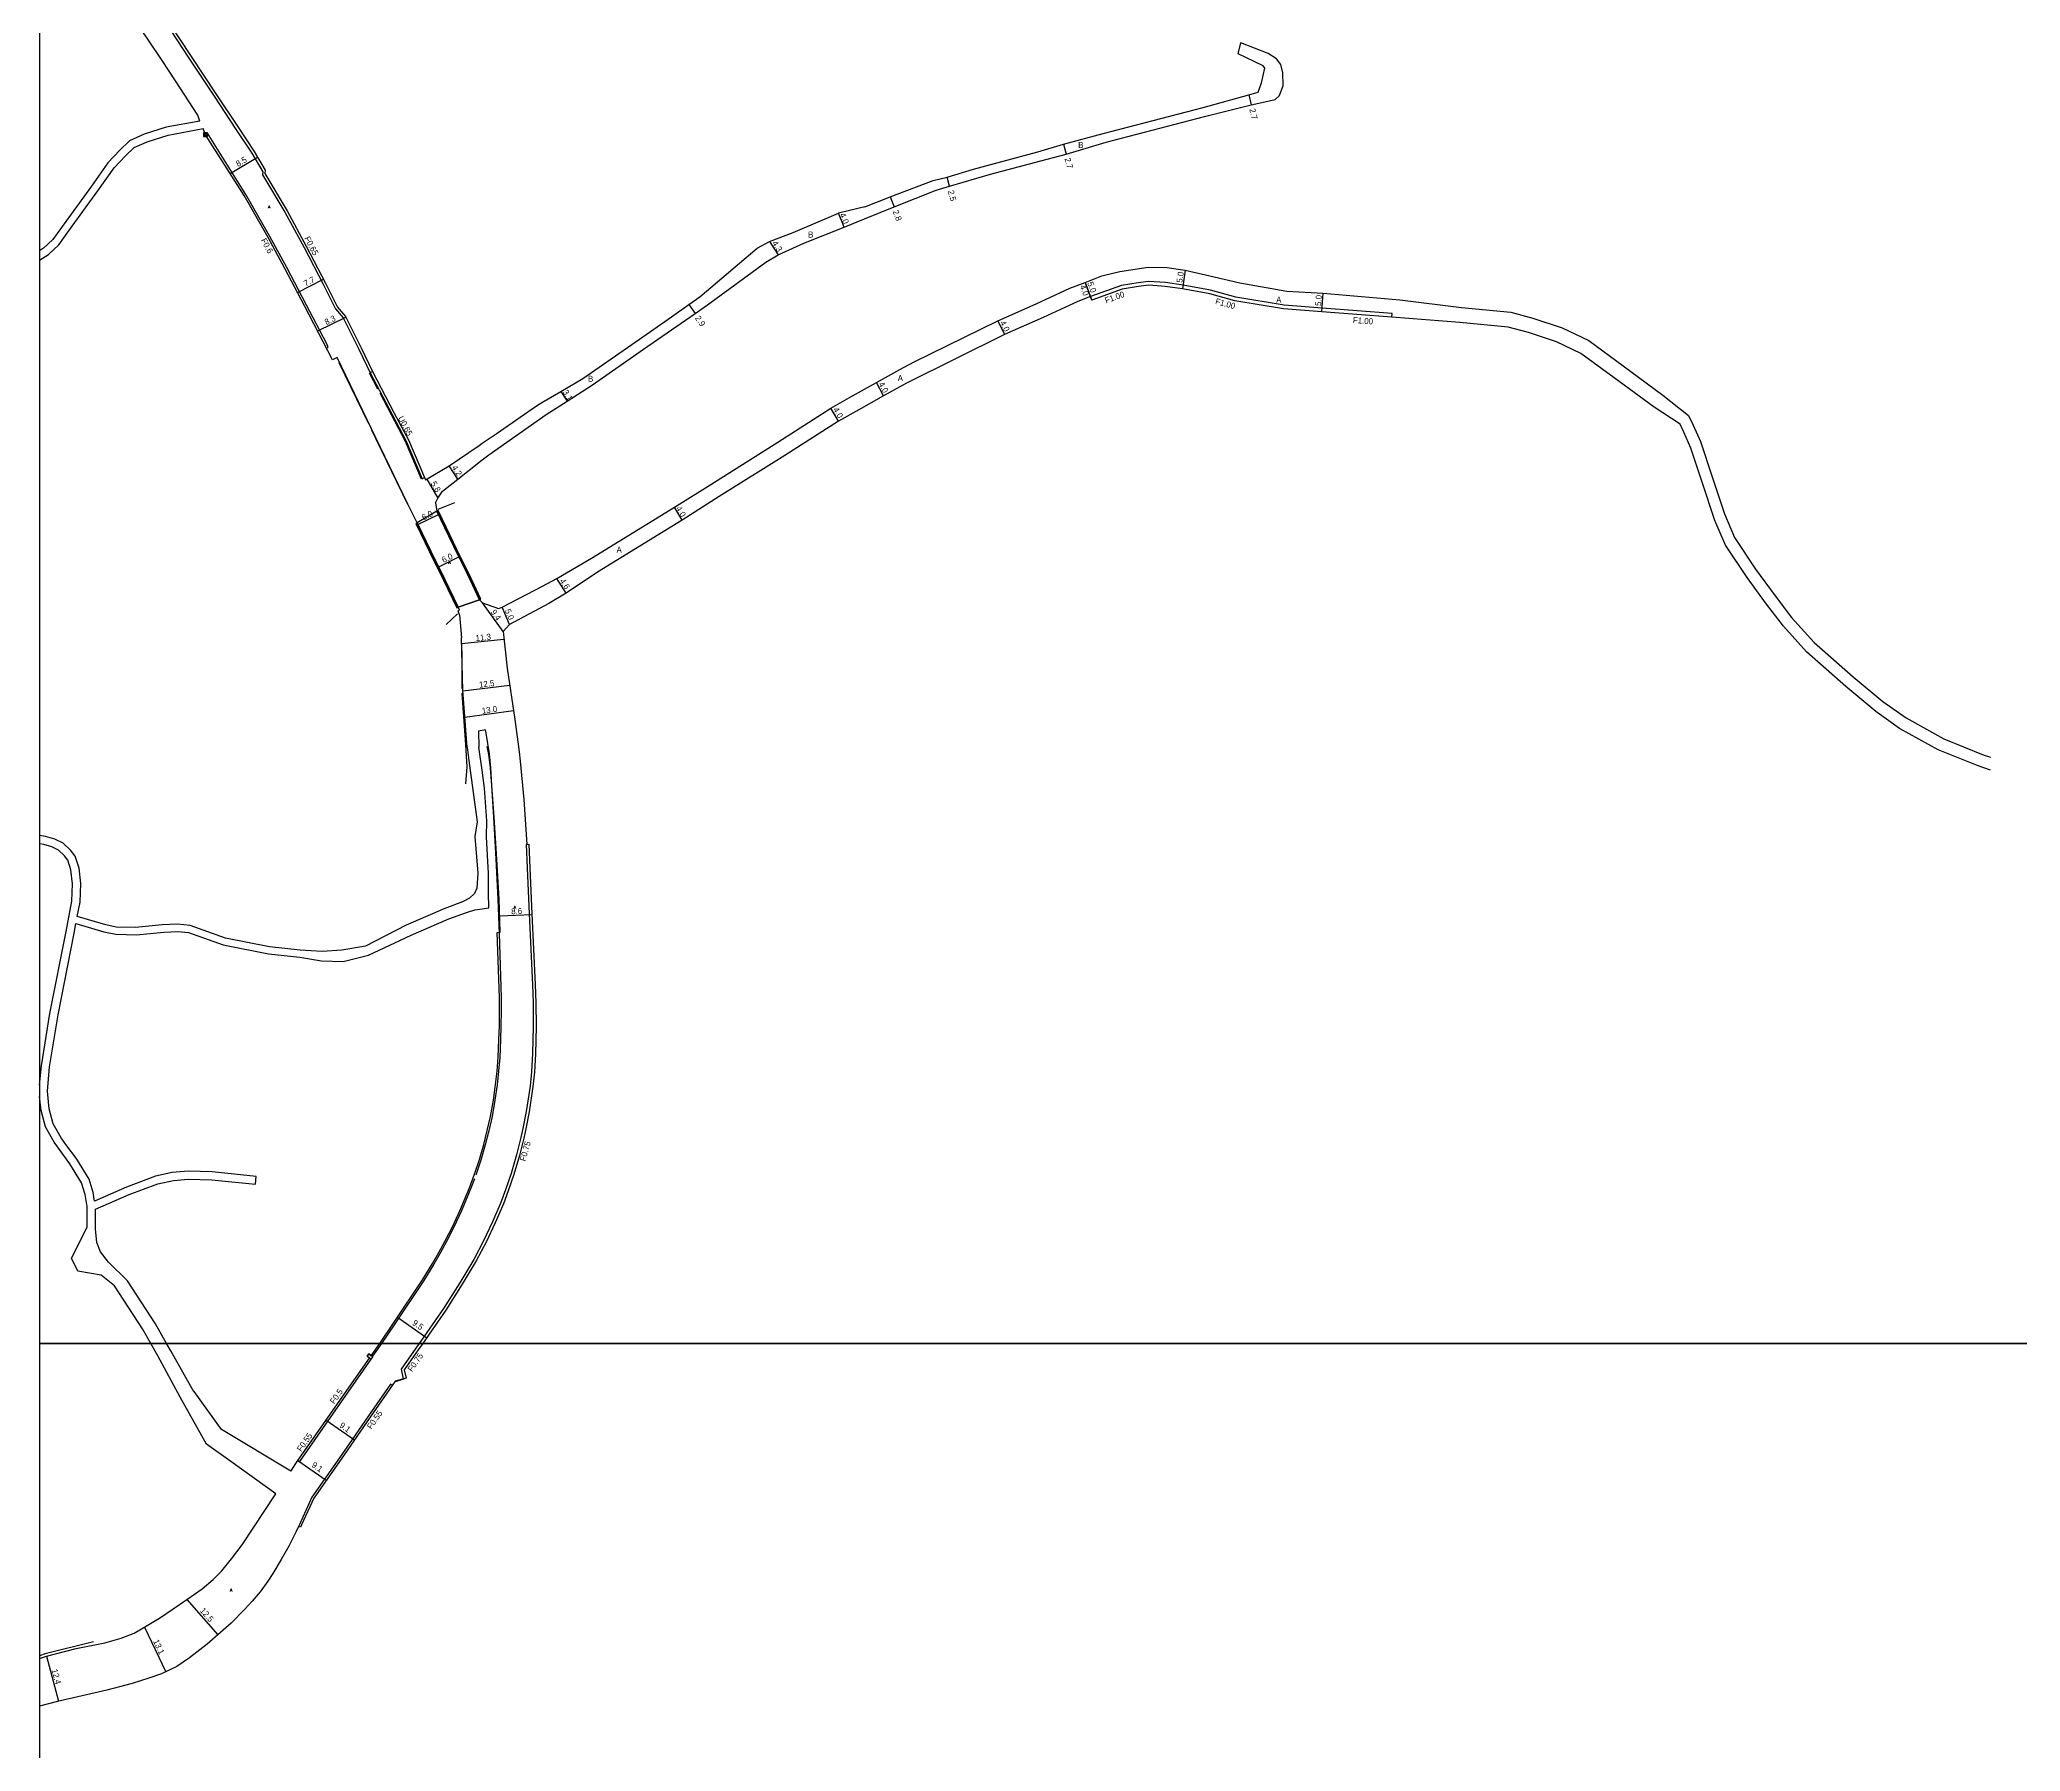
# Model space of a CAD drawing. Header units: metres. Extents: x -12000 to -9600, y -99000 to -96000.
# Drawn here: x -12000 to -11475, y -96708 to -96254 of the extents above; entities that cross this region are included whole.
import ezdxf

# ---------------------------------------------------------------- set-up
doc = ezdxf.new("R2010")
doc.units = ezdxf.units.M
doc.header["$LTSCALE"] = 2.5
for name, color, linetype in [('その他', 7, 'Continuous'), ('側溝・桝', 7, 'Continuous'), ('図郭', 7, 'Continuous'), ('幅員', 7, 'Continuous'), ('歩道・分離帯・安全施設', 7, 'Continuous'), ('舗装', 7, 'Continuous'), ('道路', 7, 'Continuous')]:
    doc.layers.add(name, color=color, linetype=linetype)
doc.styles.get("Standard").update_dxf_attribs({"font": ''})
doc.styles.add('YOKO_DECO', font='txt.shx', dxfattribs={"bigfont": 'extfont.shx'})
doc.styles.get('Standard').set_extended_font_data('@MS PGothic')

# ---------------------------------------------------------------- blocks, each defined once
blk = doc.blocks.new('910910')
blk.add_lwpolyline([(1, -1), (1, 1), (-1, 1), (-1, -1)], close=True)
for points in [[(-0.8, 0.8), (0.8, -0.8)], [(-0.8, -0.8), (0.8, 0.8)]]:
    blk.add_lwpolyline(points)

msp = doc.modelspace()

# ---------------------------------------------------------------- linework, layer by layer
at = {"layer": '側溝・桝'}
for points in [[(-11987, -96222.64), (-11978.46, -96233.21), (-11972.26, -96241.35), (-11966.77, -96249.38), (-11960.43, -96259.04), (-11953.73, -96269.18), (-11948, -96277.83), (-11943.72, -96284.27), (-11940.79, -96289.19), (-11940.86, -96289.98), (-11934.94, -96299.88), (-11929.86, -96309.28), (-11924.76, -96319.05), (-11921.55, -96325.53), (-11919.46, -96327.92), (-11915.34, -96336.23), (-11912.34, -96342.51)], [(-11923.88, -96336), (-11923.45, -96335.78), (-11923.82, -96334.89), (-11929.2, -96324.55), (-11934.43, -96314.59), (-11938.91, -96306.37), (-11945.26, -96295.23), (-11955.5, -96278.99), (-11956.01, -96279.37)], [(-11641.33, -96327.78), (-11641.25, -96326.78), (-11659.8, -96325.37), (-11669.93, -96324.6), (-11682.73, -96322.44), (-11689.4, -96320.63), (-11696.67, -96319.28), (-11701.37, -96318.61), (-11705.85, -96318.31), (-11708.66, -96318.66), (-11713.08, -96319.39), (-11721.27, -96322.32)], [(-11911.75, -96342.22), (-11912.34, -96342.51), (-11906.52, -96353.55), (-11902.76, -96360.66), (-11898.53, -96370.63), (-11897.95, -96370.33)], [(-11870.75, -96467.63), (-11870.97, -96467.64), (-11870.7, -96473.87), (-11870.18, -96486.04), (-11869.29, -96504.85), (-11869.11, -96509.65), (-11869.07, -96515.94), (-11869.23, -96523.14), (-11869.52, -96527.96), (-11869.92, -96531.74), (-11870.92, -96538.46), (-11871.8, -96542.97), (-11872.33, -96545.4), (-11873.47, -96549.99), (-11874.95, -96554.97), (-11876.42, -96559.27), (-11877.7, -96562.66), (-11879.84, -96567.75), (-11882.24, -96572.84), (-11884.85, -96577.74), (-11888.53, -96583.91), (-11892.89, -96590.75), (-11897.26, -96597.13), (-11899.29, -96600)], [(-11899.29, -96600), (-11900.2, -96601.28), (-11904.12, -96606.87), (-11903.53, -96609.39)], [(-11931.47, -96631.06), (-11931.02, -96631.37), (-11912.04, -96604.17)], [(-11906.5, -96611.14), (-11906.95, -96610.84), (-11911.94, -96618.09), (-11920.5, -96630.38), (-11927.77, -96640.8), (-11931.02, -96647.88), (-11931.33, -96648.55)]]:
    msp.add_lwpolyline(points, dxfattribs=at)
msp.add_lwpolyline([(-11911.61, -96603.56), (-11912.7, -96602.8), (-11913.13, -96603.42), (-11912.04, -96604.17)], close=True, dxfattribs=at)
at = {"layer": '図郭'}
for points in [[(-12000, -96600), (-11200, -96600), (-11200, -96000), (-12000, -96000)], [(-12000, -97200), (-11200, -97200), (-11200, -96600), (-12000, -96600)]]:
    msp.add_lwpolyline(points, close=True, dxfattribs=at)
at = {"layer": '幅員'}
for points in [[(-11679.26, -96268.8), (-11678.63, -96271.43)], [(-11949.45, -96289.68), (-11942.19, -96285.35)], [(-11728.42, -96281.9), (-11727.68, -96284.5)], [(-11758.65, -96293), (-11759.29, -96290.59)], [(-11774.38, -96295.87), (-11773.38, -96298.48)], [(-11786.59, -96303.89), (-11788.11, -96300.19)], [(-11806.43, -96307.66), (-11804.12, -96311.28)], [(-11696.13, -96315.32), (-11696.83, -96320.27)], [(-11931.56, -96321.27), (-11924.72, -96317.7)], [(-11721.27, -96322.32), (-11722.69, -96318.58)], [(-11722.69, -96318.58), (-11720.91, -96323.25)], [(-11659.88, -96326.37), (-11659.53, -96321.38)], [(-11827.78, -96324.44), (-11826.13, -96326.82)], [(-11926.25, -96331.44), (-11918.81, -96327.76)], [(-11745.82, -96328.76), (-11744.06, -96332.35)], [(-11861.72, -96347.46), (-11860.09, -96350.09)], [(-11776.13, -96348.6), (-11778.06, -96345.1)], [(-11788.11, -96355.33), (-11790.15, -96351.9)], [(-11889.09, -96370.73), (-11891.37, -96367.2)], [(-11897.32, -96370.75), (-11894.37, -96375.75)], [(-11829.55, -96381.63), (-11831.61, -96378.21)], [(-11899.64, -96382.74), (-11894.23, -96380.12)], [(-11894.15, -96394.04), (-11888.77, -96391.39)], [(-11860.38, -96400.95), (-11862.84, -96397.06)], [(-11877.08, -96411.19), (-11882.56, -96403.55)], [(-11875.4, -96409.28), (-11877.29, -96404.66)], [(-11888.07, -96414.35), (-11876.85, -96413.23)], [(-11887.71, -96426.86), (-11875.32, -96425.37)], [(-11887.18, -96433.9), (-11874.32, -96432.08)], [(-11878.01, -96486.6), (-11869.43, -96486.23)], [(-11905.05, -96593.01), (-11897.3, -96598.49)], [(-11923.98, -96620.35), (-11916.49, -96625.56)], [(-11931.47, -96631.06), (-11923.97, -96636.29)], [(-11960.93, -96667.97), (-11952.73, -96677.28)], [(-11972.16, -96675.26), (-11966.54, -96687.12)], [(-11998.17, -96682.98), (-11995.02, -96694.92)]]:
    msp.add_lwpolyline(points, dxfattribs=at)
at = {"layer": '歩道・分離帯・安全施設'}
for points in [[(-11920.64, -96339.77), (-11912.79, -96356.02)], [(-11910.26, -96346.87), (-11912.51, -96342.59)], [(-11898.71, -96370.72), (-11902.94, -96360.74), (-11906.7, -96353.64), (-11909.69, -96347.95)], [(-11911.99, -96357.65), (-11910.95, -96359.84), (-11902.4, -96377.39), (-11902.35, -96377.48)], [(-11883.1, -96402.68), (-11891.66, -96385.04), (-11894.49, -96379.17)], [(-11889.92, -96377.03), (-11894.39, -96378.78)], [(-11899.89, -96382.74), (-11896.43, -96389.92), (-11892.74, -96397.43), (-11889.19, -96404.79)], [(-11889.17, -96406.46), (-11892.15, -96409.26)], [(-11888.12, -96414.35), (-11888.04, -96418.09)], [(-11888.04, -96418.09), (-11888, -96426.26)], [(-11887.97, -96427.56), (-11887.06, -96441.19), (-11886.7, -96447.02), (-11887, -96451.58)], [(-11881.34, -96441.66), (-11880.96, -96443.78), (-11880.53, -96447.36), (-11880.13, -96451.98), (-11879.58, -96460.42), (-11878.95, -96471.56), (-11878.49, -96482.15), (-11878.08, -96491.35), (-11877.59, -96508.21), (-11877.58, -96511.87), (-11877.63, -96515.77), (-11877.74, -96519.43), (-11877.93, -96524.14), (-11878.26, -96527.82), (-11878.63, -96531.38), (-11879.23, -96535.5), (-11879.99, -96539.85), (-11880.84, -96543.64), (-11881.8, -96547.33), (-11882.97, -96551.37), (-11884.28, -96555.37)], [(-11884.65, -96556.37), (-11885.61, -96558.84), (-11887, -96562.26), (-11888.22, -96565.03), (-11890.16, -96569.21), (-11892.1, -96573), (-11893.74, -96576.03), (-11895.44, -96578.97), (-11898.12, -96583.3), (-11905.75, -96594.82), (-11909.35, -96600)], [(-11909.35, -96600), (-11911.68, -96603.36)], [(-11905.64, -96610.08), (-11903.09, -96609.34)], [(-11985.69, -96679.19), (-11998.5, -96682.33), (-12000, -96682.85)]]:
    msp.add_lwpolyline(points, dxfattribs=at)
at = {"layer": '舗装'}
for points in [[(-11894.68, -96379.2), (-11899.83, -96382.33)], [(-11883.32, -96402.74), (-11888.98, -96404.69)]]:
    msp.add_lwpolyline(points, dxfattribs=at)
at = {"layer": '道路'}
for points in [[(-12000, -96207.49), (-11995.22, -96213.16), (-11987, -96222.64), (-11986.41, -96222.16), (-11977.86, -96232.74), (-11971.64, -96240.9), (-11966.14, -96248.95), (-11959.8, -96258.62), (-11953.09, -96268.76), (-11947.37, -96277.41), (-11943.08, -96283.86), (-11940.14, -96288.8), (-11940.3, -96289.65), (-11934.37, -96299.56), (-11929.28, -96308.97), (-11924.17, -96318.75), (-11921, -96325.16), (-11918.91, -96327.56), (-11914.75, -96335.95), (-11911.75, -96342.22), (-11905.94, -96353.24), (-11902.18, -96360.35), (-11897.95, -96370.33), (-11897.63, -96370.94)], [(-11957.46, -96275.74), (-11958.06, -96274.22), (-11963.93, -96265.08), (-11967.51, -96259.66), (-11971.08, -96254.33), (-11974.36, -96249.49), (-11978.46, -96243.65), (-11984.87, -96235.38), (-12000, -96216.82)], [(-11682.1, -96257.88), (-11681.35, -96254.99)], [(-11676.82, -96268.13), (-11675.91, -96265.64), (-11675, -96261.76), (-11675.5, -96261.1), (-11682.1, -96257.88)], [(-11675.82, -96270.81), (-11672.3, -96270.04), (-11671.15, -96269), (-11670.16, -96266.3), (-11670.21, -96262.98), (-11670.8, -96260.78), (-11671.93, -96259.28), (-11674.11, -96257.86), (-11681.35, -96254.99)], [(-11781.12, -96298.54), (-11774.38, -96295.87), (-11762.98, -96291.54), (-11759.29, -96290.59), (-11752.3, -96288.55), (-11746.77, -96287), (-11735.26, -96283.95), (-11728.42, -96281.9), (-11717.93, -96279.05), (-11691.4, -96272.14), (-11679.26, -96268.8), (-11676.82, -96268.13)], [(-11894.99, -96377.01), (-11894.37, -96375.75), (-11893.14, -96373.89), (-11889.09, -96370.73), (-11882.58, -96365.66), (-11880.83, -96364.3), (-11865.6, -96353.55), (-11860.09, -96350.09), (-11853.31, -96345.72), (-11839.85, -96336.29), (-11826.13, -96326.82), (-11822.81, -96324.48), (-11807.4, -96313.17), (-11804.12, -96311.28), (-11797.29, -96308.18), (-11786.59, -96303.89), (-11781.19, -96301.72), (-11773.38, -96298.48), (-11762.19, -96294.08), (-11758.65, -96293), (-11747.83, -96289.82), (-11734.47, -96286.28), (-11727.68, -96284.5), (-11717.14, -96281.39), (-11690.67, -96274.49), (-11678.63, -96271.43), (-11675.82, -96270.81)], [(-11957.46, -96275.74), (-11966.39, -96277.41), (-11972.25, -96279.26), (-11976.12, -96281), (-11978.73, -96283.45), (-11981.89, -96286.81), (-11986.24, -96293), (-11993.08, -96302.36), (-11996.53, -96307.16), (-11998.99, -96309.49), (-12000, -96310.16)], [(-12000, -96312.68), (-11997.68, -96311.15), (-11994.93, -96308.55), (-11991.37, -96303.6), (-11984.53, -96294.22), (-11980.25, -96288.14), (-11977.24, -96284.94), (-11974.94, -96282.77), (-11971.5, -96281.24), (-11965.87, -96279.46), (-11956.66, -96277.73)], [(-11921.12, -96338.46), (-11922.28, -96339.08), (-11929.7, -96324.81), (-11934.93, -96314.85), (-11939.4, -96306.64), (-11945.74, -96295.52), (-11956.01, -96279.37), (-11956.66, -96277.73)], [(-11897.63, -96370.94), (-11891.37, -96367.2), (-11883.45, -96361.8), (-11882.58, -96361.21), (-11878.93, -96358.69), (-11872.57, -96354.31), (-11868.23, -96351.32), (-11866.75, -96350.45), (-11861.72, -96347.46), (-11855.92, -96344), (-11842.91, -96335), (-11837.07, -96330.92), (-11832.38, -96327.65), (-11827.78, -96324.44), (-11824.9, -96322.42), (-11809.65, -96309.5), (-11806.43, -96307.66), (-11800.1, -96305.27), (-11788.11, -96300.19)], [(-11882.56, -96403.55), (-11878.26, -96405.04), (-11877.29, -96404.66), (-11866.6, -96399.11), (-11862.84, -96397.06), (-11853.61, -96391.67), (-11831.61, -96378.21), (-11821.93, -96372.16), (-11804.22, -96360.94), (-11790.15, -96351.9), (-11785.18, -96349.04), (-11778.06, -96345.1), (-11771.83, -96341.68), (-11768, -96339.59), (-11745.82, -96328.76), (-11735.64, -96324.27), (-11726.72, -96320.12), (-11722.69, -96318.58), (-11718.26, -96316.78), (-11713.48, -96315.65), (-11705.99, -96314.55), (-11700.99, -96314.61), (-11696.13, -96315.32), (-11688.44, -96317.03), (-11681.65, -96318.66), (-11669.22, -96320.85), (-11659.53, -96321.38), (-11639.23, -96323.21)], [(-11641.33, -96327.78), (-11659.88, -96326.37), (-11670.05, -96325.6), (-11682.94, -96323.41), (-11689.62, -96321.6), (-11696.83, -96320.27), (-11701.48, -96319.61), (-11705.82, -96319.31), (-11708.52, -96319.65), (-11712.83, -96320.36), (-11720.91, -96323.25), (-11721.27, -96322.32), (-11724.66, -96323.62), (-11733.82, -96327.86), (-11744.06, -96332.35), (-11770.07, -96345.32), (-11776.13, -96348.6), (-11782.73, -96352.35), (-11788.11, -96355.33), (-11802.38, -96364.43), (-11819.78, -96375.38), (-11829.55, -96381.63), (-11852.03, -96395.38), (-11860.38, -96400.95), (-11864.92, -96403.75), (-11875.4, -96409.28), (-11877.08, -96411.19)], [(-11639.23, -96323.21), (-11622.88, -96325.23), (-11609.75, -96326.48), (-11603.93, -96328.02), (-11596.15, -96330.58), (-11589.11, -96333.99), (-11580.01, -96340.64), (-11569.42, -96348.42), (-11562.66, -96353.83), (-11561.41, -96356.41), (-11559.5, -96360.76), (-11556.38, -96370.1), (-11553.13, -96379.91), (-11550.47, -96386.25), (-11544.85, -96394.59), (-11539.71, -96401.7), (-11535.31, -96407.44), (-11529.3, -96414.05), (-11518.98, -96423.19), (-11511.11, -96429.71), (-11504.95, -96434.1), (-11494.96, -96439.65), (-11484.47, -96443.84), (-11482.58, -96444.52)], [(-11482.58, -96447.94), (-11485.8, -96446.77), (-11496.45, -96442.52), (-11506.65, -96436.85), (-11512.96, -96432.35), (-11520.9, -96425.77), (-11531.34, -96416.53), (-11537.47, -96409.78), (-11541.95, -96403.94), (-11547.12, -96396.79), (-11552.86, -96388.26), (-11555.64, -96381.67), (-11558.9, -96371.8), (-11562, -96362.54), (-11563.85, -96358.31), (-11564.89, -96356.18), (-11571.79, -96351.65), (-11582.35, -96343.88), (-11591.18, -96337.43), (-11597.65, -96334.29), (-11605.07, -96331.86), (-11610.45, -96330.43), (-11623.31, -96329.21), (-11641.33, -96327.78)], [(-11888.59, -96405.51), (-11892.54, -96397.33), (-11896.22, -96389.82), (-11899.83, -96382.33), (-11902.36, -96377.37), (-11910.81, -96359.8), (-11921.12, -96338.46)], [(-11894.99, -96377.01), (-11894.68, -96379.2), (-11891.44, -96385.9), (-11888.77, -96391.39), (-11886.63, -96395.77), (-11885.1, -96398.97), (-11883.32, -96402.74), (-11882.56, -96403.55)], [(-11888.6, -96406.7), (-11888.95, -96405.71), (-11888.59, -96405.51)], [(-11888.6, -96406.7), (-11888.12, -96412.82)], [(-11877.08, -96411.19), (-11875.98, -96420.92), (-11873.97, -96434.47), (-11872.84, -96443.12)], [(-11886.58, -96441.84), (-11887.71, -96426.78), (-11888.12, -96412.82)], [(-11909.8, -96600), (-11906.13, -96594.63), (-11898.44, -96583.1), (-11895.77, -96578.78), (-11894.07, -96575.85), (-11892.44, -96572.83), (-11890.5, -96569.05), (-11888.57, -96564.88), (-11887.35, -96562.12), (-11885.96, -96558.71), (-11884.65, -96555.1), (-11883.37, -96551.25), (-11882.21, -96547.23), (-11881.25, -96543.55), (-11880.4, -96539.78), (-11879.64, -96535.45), (-11879.05, -96531.34), (-11878.68, -96527.79), (-11878.35, -96524.12), (-11878.16, -96519.43), (-11878.05, -96515.77), (-11878, -96511.87), (-11878.01, -96508.23), (-11878.61, -96490.98), (-11877.87, -96490.93), (-11878.15, -96482.14), (-11878.76, -96471.56), (-11879.4, -96460.42), (-11880.02, -96451.99), (-11880.31, -96447.35), (-11880.71, -96443.6), (-11881.59, -96438.1), (-11881.75, -96437.23)], [(-11881.75, -96437.23), (-11883.56, -96437.59), (-11883.54, -96441.81)], [(-11886.58, -96441.84), (-11886.1, -96446.1), (-11884.96, -96454.5), (-11883.98, -96461.68), (-11884.52, -96465.55), (-11883.77, -96475.24), (-11883.99, -96479.26), (-11884.62, -96480.66), (-11885.94, -96481.87), (-11887.8, -96482.9), (-11892.55, -96484.6), (-11902.77, -96489.04), (-11913.52, -96494.62), (-11919.85, -96495.69), (-11925.02, -96496.07), (-11930.9, -96495.66), (-11939.04, -96494.79), (-11950.68, -96492.49), (-11960.03, -96489.15), (-11963.44, -96488.77), (-11967.48, -96488.99), (-11974.59, -96489.7), (-11979.67, -96489.56), (-11982.48, -96489.01), (-11990.01, -96486.76), (-11989.28, -96482.94), (-11989.05, -96478.04), (-11989.54, -96473.92), (-11990.56, -96470.76), (-11991.77, -96469.18), (-11993.77, -96467.32), (-11995.95, -96466.24), (-11998.4, -96465.52), (-12000, -96465.27)], [(-11942.56, -96555.69), (-11954.2, -96554.51), (-11960.61, -96554.35), (-11964.82, -96554.68), (-11969.23, -96555.66), (-11976.99, -96558.54), (-11985.4, -96562.24), (-11985.77, -96559.96), (-11986.88, -96556.45), (-11990.16, -96551.17), (-11993.45, -96546.62), (-11994.31, -96545.44), (-11996.37, -96541.74), (-11997.47, -96537.79), (-11997.95, -96533.06), (-11997.36, -96526.68), (-11995.11, -96512.88), (-11990.85, -96491.14), (-11990.38, -96488.66), (-11983, -96490.86), (-11979.81, -96491.49), (-11974.28, -96491.64), (-11967.05, -96490.92), (-11963.33, -96490.71), (-11960.51, -96491.03), (-11951.28, -96494.32), (-11939.3, -96496.7), (-11930.96, -96497.59), (-11925.19, -96498.49), (-11919.49, -96498.67), (-11912.75, -96497.05), (-11901.48, -96491.75), (-11891.45, -96487.39), (-11886.55, -96485.64), (-11884.53, -96485.01), (-11882.59, -96484.71), (-11880.82, -96484.43), (-11880.91, -96480.48), (-11880.98, -96475.35), (-11881.5, -96465.65), (-11881.4, -96461.39), (-11882, -96452.75), (-11882.58, -96447.91), (-11883.54, -96441.81)], [(-11872.84, -96443.12), (-11872.5, -96445.59), (-11871.53, -96455.72), (-11870.75, -96467.63), (-11870.22, -96467.61), (-11869.96, -96473.84), (-11869.44, -96486.01), (-11868.54, -96504.83), (-11868.36, -96509.63), (-11868.32, -96515.94), (-11868.48, -96523.18), (-11868.78, -96528.02), (-11869.18, -96531.83), (-11870.18, -96538.59), (-11871.07, -96543.12), (-11871.6, -96545.57), (-11872.75, -96550.19), (-11874.24, -96555.2), (-11875.72, -96559.52), (-11877, -96562.94), (-11879.15, -96568.06), (-11881.57, -96573.17), (-11884.2, -96578.1), (-11887.89, -96584.3), (-11892.26, -96591.17), (-11896.64, -96597.56), (-11898.37, -96600)], [(-12000, -96531.47), (-11999.53, -96526.41), (-11997.27, -96512.5), (-11993, -96490.73), (-11991.46, -96482.68), (-11991.25, -96478.12), (-11991.69, -96474.39), (-11992.52, -96471.79), (-11993.4, -96470.65), (-11995.02, -96469.14), (-11996.75, -96468.29), (-11998.88, -96467.66), (-12000, -96467.48)], [(-11970.51, -96600), (-11972.69, -96596.16), (-11980.13, -96584.73), (-11983.66, -96581.92), (-11989.86, -96580.88), (-11991.52, -96577.43), (-11987.36, -96569.14), (-11987.39, -96563.65), (-11987.91, -96560.47), (-11988.88, -96557.37), (-11991.98, -96552.39), (-11996.15, -96546.62), (-11998.41, -96542.58), (-11999.63, -96538.2), (-12000, -96534.55)], [(-11976.68, -96583.41), (-11981.76, -96578.46), (-11983.83, -96575.73), (-11984.86, -96573.27), (-11985.17, -96569.59), (-11985.19, -96564.43), (-11976.21, -96560.48), (-11968.64, -96557.67), (-11964.51, -96556.75), (-11960.56, -96556.44), (-11954.33, -96556.59), (-11942.77, -96557.76)], [(-11942.77, -96557.76), (-11942.56, -96555.69)], [(-11966.32, -96600), (-11969.24, -96594.83), (-11976.68, -96583.41)], [(-11937.32, -96639.88), (-11949.24, -96631.37), (-11955.77, -96626.76), (-11962.74, -96614.28), (-11968.62, -96603.34), (-11970.51, -96600)], [(-11933.38, -96633.93), (-11951.77, -96622.89), (-11959.01, -96612.78), (-11959.14, -96612.72), (-11965.18, -96602.01), (-11966.32, -96600)], [(-11912.03, -96603.27), (-11909.8, -96600)], [(-11898.37, -96600), (-11899.59, -96601.71), (-11903.31, -96607.03), (-11902.8, -96609.19)], [(-11933.38, -96633.93), (-11931.47, -96631.06), (-11912.46, -96603.88), (-11913.13, -96603.42), (-11912.7, -96602.8), (-11912.03, -96603.27)], [(-11902.8, -96609.19), (-11905.73, -96610.02), (-11906.5, -96611.14), (-11911.5, -96618.4), (-11920.06, -96630.69), (-11927.3, -96641.07), (-11930.53, -96648.11), (-11930.84, -96648.77), (-11931.33, -96648.55), (-11932.07, -96650.06), (-11933.87, -96653.76), (-11935.95, -96657.34), (-11938.15, -96661.03), (-11939.51, -96663.11), (-11941.47, -96665.92), (-11943.59, -96668.36), (-11945.55, -96670.48), (-11949.23, -96674.19), (-11955.6, -96679.81), (-11960.24, -96683.39), (-11963.64, -96685.75), (-11967.64, -96687.64), (-11971.06, -96688.81), (-11975.48, -96690.2), (-11982.17, -96691.99), (-11995.29, -96694.99), (-12000, -96696.24)], [(-12000, -96683.6), (-11998.17, -96682.98), (-11990.34, -96680.98), (-11982.74, -96679.43), (-11978.41, -96678.17), (-11974.9, -96676.88), (-11968.17, -96672.89), (-11960.93, -96667.97), (-11956.86, -96665.14), (-11954.01, -96662.64), (-11951.64, -96660.36), (-11949.08, -96657.17), (-11946.3, -96653.41), (-11937.32, -96639.88)]]:
    msp.add_lwpolyline(points, dxfattribs=at)
at = {"layer": '道路', "flags": 128}
msp.add_lwpolyline([(-11781.12, -96298.54), (-11788.11, -96300.19)], dxfattribs=at)
at = {"layer": '道路'}
for points in [[(-11899.83, -96382.33), (-11896.22, -96389.82), (-11892.54, -96397.33), (-11888.98, -96404.69), (-11883.32, -96402.74), (-11885.1, -96398.97), (-11886.63, -96395.77), (-11888.77, -96391.39), (-11891.44, -96385.9), (-11894.68, -96379.2)], [(-11894.68, -96379.2), (-11891.44, -96385.9), (-11888.77, -96391.39), (-11886.63, -96395.77), (-11885.1, -96398.97), (-11883.32, -96402.74), (-11882.96, -96402.57), (-11884.74, -96398.8), (-11886.28, -96395.6), (-11888.41, -96391.22), (-11891.08, -96385.73), (-11894.33, -96379.03)], [(-11888.98, -96404.69), (-11892.54, -96397.33), (-11896.22, -96389.82), (-11899.83, -96382.33), (-11900.19, -96382.5), (-11896.58, -96389.99), (-11892.89, -96397.51), (-11889.34, -96404.86)]]:
    msp.add_lwpolyline(points, close=True, dxfattribs=at)

# ---------------------------------------------------------------- block references
at = {"layer": 'その他', "xscale": 0.5, "yscale": 0.5, "zscale": 0.5}
msp.add_blockref('910910', (-11956.01, -96279.37, 179.02), dxfattribs=at)

# ---------------------------------------------------------------- texts
at = {"layer": '側溝・桝'}
for s, rotation, p in [('F0.65', 298, (-11929.86, -96306.86)), ('F0.6', 298, (-11941.37, -96307.35)), ('F1.00', 19.7372, (-11717.12, -96324.15)), ('F1.00', 344.8171, (-11688.29, -96324.25)), ('F1.00', 355.6491, (-11651.72, -96329.31)), ('U0.65', 298, (-11905.02, -96354.53)), ('F0.75', 74, (-11871.16, -96551.81)), ('F0.75', 55, (-11901.22, -96607.67)), ('F0.5', 55, (-11921.84, -96616.23)), ('F0.55', 55, (-11912.01, -96622.91)), ('F0.55', 55, (-11930.59, -96628.87))]:
    msp.add_text(s, height=1.6, rotation=rotation, dxfattribs=at).set_placement(p)
at = {"layer": '幅員'}
for s, rotation, p in [('2.7', 283.604, (-11679.16, -96272.63)), ('8.5', 31, (-11947.35, -96287.94)), ('2.7', 285.7783, (-11728.17, -96285.73)), ('2.5', 284.8245, (-11759.13, -96294.32)), ('4.0', 292.182, (-11787.86, -96300.52)), ('2.8', 290.8688, (-11773.77, -96299.7)), ('4.3', 302.6283, (-11805.81, -96308.17)), ('5.0', 81.9341, (-11696.9, -96318.71)), ('7.7', 28, (-11929.42, -96319.69)), ('4.0', 290.9333, (-11724.15, -96319.57)), ('5.0', 290.9333, (-11722.16, -96318.73)), ('5.0', 85.9658, (-11660.1, -96324.85)), ('8.3', 26, (-11923.93, -96329.91)), ('2.9', 304.724, (-11826.25, -96328.06)), ('4.0', 296.0462, (-11745.33, -96329.19)), ('3.1', 301.763, (-11861.34, -96347.64)), ('4.0', 298.7477, (-11777.55, -96345.5)), ('4.0', 300.7693, (-11789.63, -96352.28)), ('4.2', 302.8344, (-11890.77, -96367.67)), ('5.8', 300.5752, (-11896.35, -96371.91)), ('6.0', 26, (-11898.15, -96381.71)), ('4.0', 301.0783, (-11831.32, -96378.5)), ('6.0', 26, (-11892.85, -96393.02)), ('4.6', 302.3722, (-11862.14, -96397.71)), ('9.4', 305.6586, (-11880.45, -96406.06)), ('5.0', 292.2442, (-11876.65, -96405.56)), ('11.3', 5.6735, (-11884.28, -96413.72)), ('12.5', 6.8564, (-11883.33, -96426.08)), ('13.0', 8.0479, (-11882.59, -96433)), ('8.6', 2, (-11874.89, -96486.18)), ('9.5', 325, (-11901.31, -96594.91)), ('9.1', 325, (-11920.61, -96622.09)), ('9.1', 325, (-11928, -96632.6)), ('12.5', 311, (-11957.58, -96671)), ('13.1', 295, (-11969.95, -96679)), ('12.4', 286, (-11996.86, -96686.66))]:
    msp.add_text(s, height=1.6, rotation=rotation, dxfattribs=at).set_placement(p)
at = {"layer": '舗装'}
for s, p in [('B', (-11724.54, -96282.9)), ('B', (-11796.17, -96306.65)), ('A', (-11672.02, -96323.95)), ('A', (-11772.41, -96344.73)), ('B', (-11854.54, -96344.92)), ('A', (-11846.98, -96390.26))]:
    msp.add_text(s, height=1.6, dxfattribs=at).set_placement(p)
at = {"layer": '舗装', "style": 'YOKO_DECO'}
for p in [(-11939.43, -96298.89, 179.17), (-11891.6, -96393.2, 179.44), (-11874.24, -96484.66, 179.05), (-11949.45, -96665.79, 178.57)]:
    msp.add_text('A', height=0.75, dxfattribs=at).set_placement(p)

doc.saveas('drawing.dxf')
